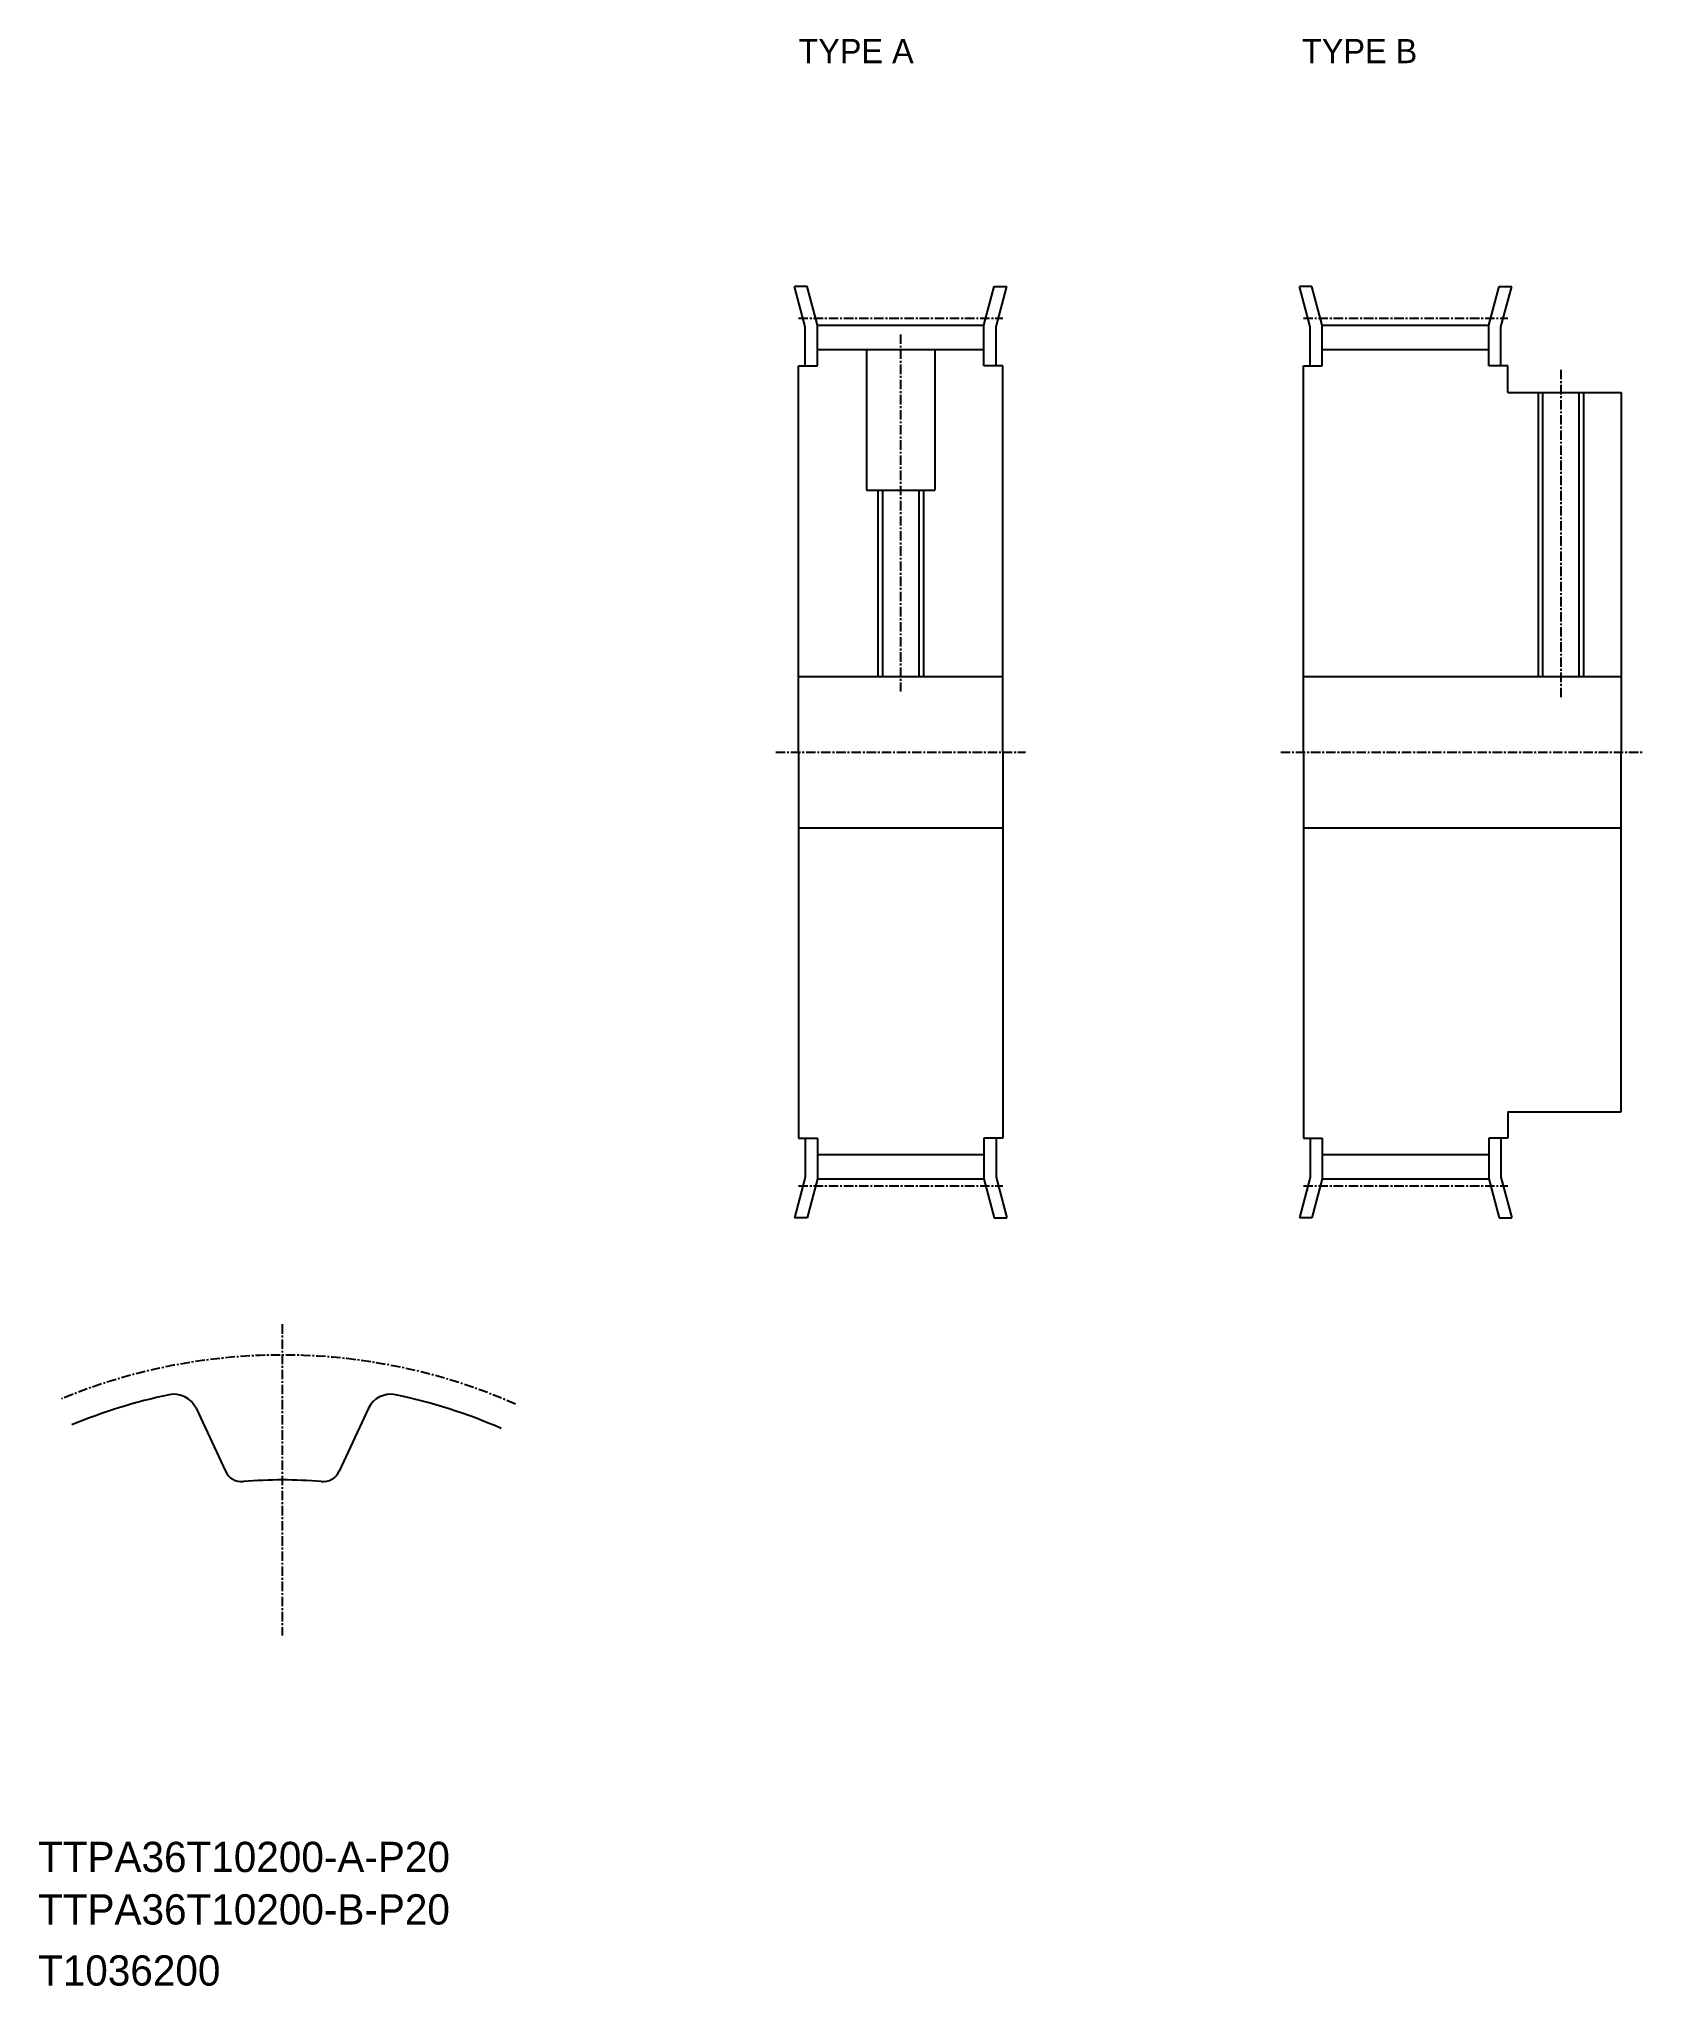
# Model space of a CAD drawing. Extents: x 10 to 222, y 10 to 267.
import ezdxf

# ---------------------------------------------------------------- set-up
doc = ezdxf.new("R2010")
doc.units = 0
doc.linetypes.add('CENTER', pattern=[2, 1.25, -0.25, 0.25, -0.25])
doc.layers.get('0').update_dxf_attribs({"linetype": 'CONTINUOUS'})
doc.layers.add('CENTER', color=1, linetype='CENTER')

msp = doc.modelspace()

# ---------------------------------------------------------------- linework, layer by layer
at = {"color": 7, "linetype": 'CONTINUOUS'}
for p, q in [((111.35, 229.11), (109.92, 234.44)), ((111.58, 234.44), (109.92, 234.44)), ((112.95, 229.32), (111.58, 234.44)), ((134.95, 229.32), (136.32, 234.44)), ((136.32, 234.44), (137.98, 234.44)), ((136.55, 229.11), (137.98, 234.44)), ((178.05, 229.11), (176.62, 234.44)), ((178.28, 234.44), (176.62, 234.44)), ((179.65, 229.32), (178.28, 234.44)), ((201.65, 229.32), (203.03, 234.44)), ((203.03, 234.44), (204.68, 234.44)), ((203.25, 229.11), (204.68, 234.44)), ((111.35, 223.94), (111.35, 229.11)), ((112.95, 223.94), (112.95, 229.32)), ((112.95, 229.32), (134.95, 229.32)), ((134.95, 223.94), (134.95, 229.32)), ((136.55, 223.94), (136.55, 229.11)), ((178.05, 223.94), (178.05, 229.11)), ((179.65, 229.32), (201.65, 229.32)), ((179.65, 223.94), (179.65, 229.32)), ((201.65, 223.94), (201.65, 229.32)), ((203.25, 223.94), (203.25, 229.11)), ((110.45, 172.94), (110.45, 223.94)), ((110.45, 223.94), (112.95, 223.94)), ((112.95, 226.12), (134.95, 226.12)), ((119.45, 226.12), (119.45, 207.54)), ((128.45, 226.12), (128.45, 207.54)), ((137.45, 223.94), (134.95, 223.94)), ((137.45, 172.94), (137.45, 223.94)), ((177.15, 172.94), (177.15, 223.94)), ((177.15, 223.94), (179.65, 223.94)), ((179.65, 226.12), (201.65, 226.12)), ((204.15, 223.94), (201.65, 223.94)), ((204.15, 220.44), (204.15, 223.94)), ((204.15, 220.44), (219.15, 220.44)), ((208.75, 220.44), (208.75, 182.94)), ((213.55, 220.44), (213.55, 182.94)), ((219.15, 220.44), (219.15, 172.94)), ((119.45, 207.54), (128.45, 207.54)), ((121.55, 207.54), (121.55, 182.94)), ((126.35, 207.54), (126.35, 182.94)), ((110.45, 182.94), (137.45, 182.94)), ((177.15, 182.94), (219.15, 182.94)), ((110.45, 172.94), (110.45, 121.94)), ((137.45, 172.94), (137.45, 121.94)), ((177.15, 172.94), (177.15, 121.94)), ((219.15, 125.44), (219.15, 172.94)), ((110.45, 162.94), (137.45, 162.94)), ((177.15, 162.94), (219.15, 162.94)), ((204.15, 125.44), (219.15, 125.44)), ((204.15, 125.44), (204.15, 121.94)), ((110.45, 121.94), (112.95, 121.94)), ((111.35, 121.94), (111.35, 116.78)), ((112.95, 121.94), (112.95, 116.57)), ((134.95, 121.94), (134.95, 116.57)), ((137.45, 121.94), (134.95, 121.94)), ((136.55, 121.94), (136.55, 116.78)), ((177.15, 121.94), (179.65, 121.94)), ((178.05, 121.94), (178.05, 116.78)), ((179.65, 121.94), (179.65, 116.57)), ((201.65, 121.94), (201.65, 116.57)), ((204.15, 121.94), (201.65, 121.94)), ((203.25, 121.94), (203.25, 116.78)), ((112.95, 119.77), (134.95, 119.77)), ((179.65, 119.77), (201.65, 119.77)), ((111.35, 116.78), (109.92, 111.44)), ((112.95, 116.57), (111.58, 111.44)), ((112.95, 116.57), (134.95, 116.57)), ((134.95, 116.57), (136.32, 111.44)), ((136.55, 116.78), (137.98, 111.44)), ((178.05, 116.78), (176.62, 111.44)), ((179.65, 116.57), (178.28, 111.44)), ((179.65, 116.57), (201.65, 116.57)), ((201.65, 116.57), (203.03, 111.44)), ((203.25, 116.78), (204.68, 111.44)), ((111.58, 111.44), (109.92, 111.44)), ((136.32, 111.44), (137.98, 111.44)), ((178.28, 111.44), (176.62, 111.44)), ((203.03, 111.44), (204.68, 111.44)), ((30.87, 86.26), (34.75, 77.95)), ((53.66, 86.26), (49.79, 77.95))]:
    msp.add_line(p, q, dxfattribs=at)
at = {"color": 3, "linetype": 'CONTINUOUS'}
for p, q in [((208.15, 220.44), (208.15, 182.94)), ((214.15, 220.44), (214.15, 182.94)), ((120.95, 207.54), (120.95, 182.94)), ((126.95, 207.54), (126.95, 182.94))]:
    msp.add_line(p, q, dxfattribs=at)
at = {"color": 7, "linetype": 'CONTINUOUS'}
for centre, radius, start, end in [((42.27, 16.9), 72.7, 101.8695, 112.4966), ((27.97, 84.91), 3.2, 25, 101.8695), ((56.56, 84.91), 3.2, 78.1305, 155), ((42.27, 16.9), 72.7, 66.577, 78.1305), ((36.92, 78.97), 2.4, 205, 274.9213), ((47.61, 78.97), 2.4, 265.0787, 335), ((42.27, 16.9), 59.9, 85.0787, 94.9213)]:
    msp.add_arc(centre, radius, start, end, dxfattribs=at)
at = {"layer": 'CENTER', "color": 1, "linetype": 'CENTER'}
for p, q in [((110.45, 230.24), (137.45, 230.24)), ((177.15, 230.24), (204.15, 230.24)), ((123.95, 228.12), (123.95, 180.94)), ((211.15, 223.44), (211.15, 179.94)), ((107.45, 172.94), (140.45, 172.94)), ((174.15, 172.94), (222.15, 172.94)), ((110.45, 115.65), (137.45, 115.65)), ((177.15, 115.65), (204.15, 115.65)), ((42.27, 97.36), (42.27, 56.23))]:
    msp.add_line(p, q, dxfattribs=at)
msp.add_arc((42.27, 16.9), 76.4, 66.2136, 112.4493, dxfattribs=at)

# ---------------------------------------------------------------- texts
at = {"color": 7, "linetype": 'CONTINUOUS'}
for s, height, p in [('TYPE A', 3.2, (110.45, 263.94)), ('TYPE B', 3.2, (176.97, 263.94)), ('TTPA36T10200-A-P20', 4, (10, 25)), ('TTPA36T10200-B-P20', 4, (10, 18.07)), ('T1036200', 4, (10, 10))]:
    msp.add_text(s, height=height, dxfattribs=at).set_placement(p)

doc.saveas('drawing.dxf')
